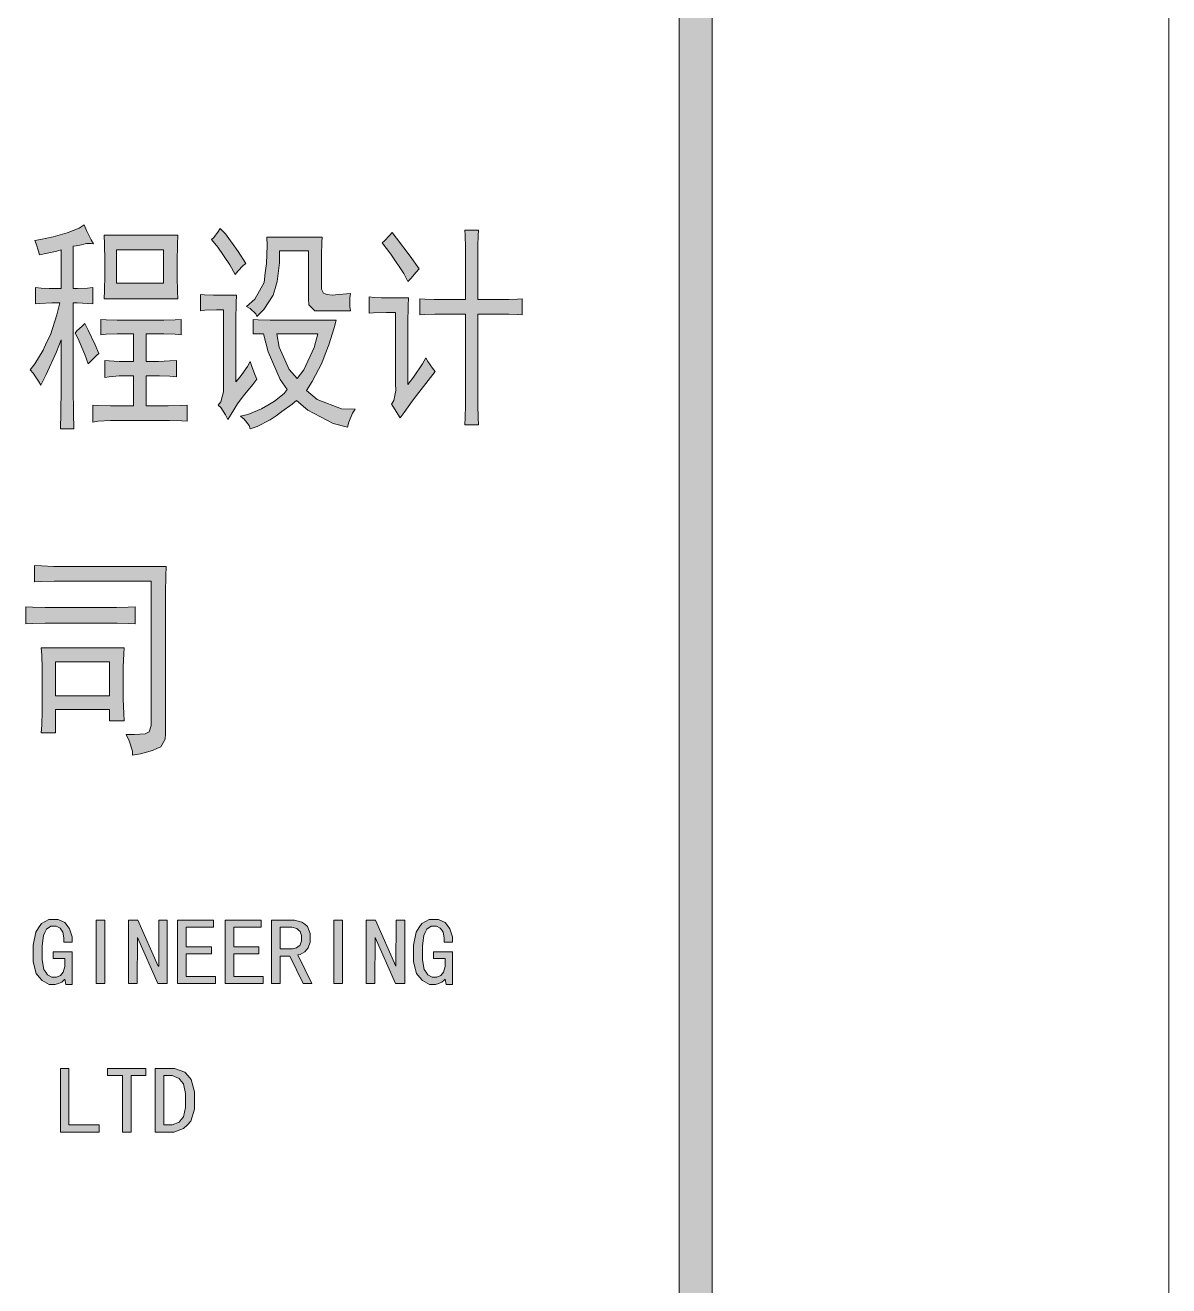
# Model space of a CAD drawing. Header units: millimetres. Extents: x 0 to 586, y 0 to 414.
# Drawn here: x 561.81 to 585.63, y 361.58 to 387.83 of the extents above; entities that cross this region are included whole.
import ezdxf

# ---------------------------------------------------------------- set-up
doc = ezdxf.new("R2010")
doc.units = ezdxf.units.MM

msp = doc.modelspace()

# ---------------------------------------------------------------- hatches: boundary and pattern name
h = msp.add_hatch(color=0)
h.dxf.hatch_style = 2
h.paths.add_polyline_path([(576.117861, 9.514417), (575.429944, 10.205861), (575.429944, 403.877639), (576.117861, 404.569083)])
h = msp.add_hatch(color=0)
h.dxf.hatch_style = 2
h.paths.add_polyline_path([(562.00675, 383.3495), (562.123167, 383.367139), (562.38775, 383.427111), (562.535917, 383.465917), (562.684083, 383.504722), (562.934556, 383.607028), (563.036861, 383.670528), (563.08625, 383.554111), (563.1815, 383.360083), (563.230889, 383.278944), (563.1815, 383.286), (563.082722, 383.282472), (563.029806, 383.268361), (562.980417, 383.25425), (562.867528, 383.233083), (562.804028, 383.226028), (562.804028, 382.351139), (562.899278, 382.351139), (563.107417, 382.358194), (563.216778, 382.368778), (563.216778, 382.030111), (563.107417, 382.037167), (562.899278, 382.04775), (562.804028, 382.04775), (562.804028, 380.474361), (562.804028, 380.276806), (562.811083, 379.751167), (562.818139, 379.423083), (562.542972, 379.423083), (562.550028, 379.751167), (562.557083, 380.26975), (562.557083, 380.456722), (562.557083, 381.278694), (562.461833, 381.028222), (562.246639, 380.5555), (562.130222, 380.33325), (562.084361, 380.421444), (561.975, 380.583722), (561.9115, 380.654278), (562.00675, 380.77775), (562.179611, 381.0635), (562.253694, 381.225778), (562.331306, 381.384528), (562.468889, 381.797278), (562.528861, 382.04775), (562.359528, 382.04775), (562.105528, 382.037167), (562.020861, 382.030111), (562.020861, 382.368778), (562.137278, 382.358194), (562.310139, 382.351139), (562.366583, 382.351139), (562.557083, 382.351139), (562.557083, 383.151944), (562.468889, 383.12725), (562.239583, 383.074333), (562.105528, 383.046111), (562.084361, 383.12725), (562.034972, 383.278944)])
h = msp.add_hatch(color=0)
h.dxf.hatch_style = 2
h.paths.add_polyline_path([(565.866139, 383.599972), (565.979028, 383.483556), (566.243611, 383.116667), (566.402361, 382.866194), (566.349444, 382.823861), (566.236556, 382.707444), (566.183639, 382.636889), (566.067222, 382.8415), (565.820278, 383.208389), (565.68975, 383.367139), (565.728556, 383.402417), (565.820278, 383.518833)])
h = msp.add_hatch(color=0)
h.dxf.hatch_style = 2
h.paths.add_polyline_path([(570.977889, 382.118306), (570.977889, 383.010833), (570.977889, 383.19075), (570.970833, 383.465917), (570.963778, 383.564694), (571.253056, 383.564694), (571.246, 383.448278), (571.238944, 383.243667), (571.238944, 383.151944), (571.238944, 382.118306), (571.799861, 382.118306), (571.884528, 382.118306), (572.060917, 382.125361), (572.159694, 382.135944), (572.159694, 381.797278), (572.053861, 381.804333), (571.884528, 381.814917), (571.813972, 381.814917), (571.238944, 381.814917), (571.238944, 380.029861), (571.238944, 379.9205), (571.246, 379.662972), (571.253056, 379.511278), (570.963778, 379.511278), (570.970833, 379.662972), (570.977889, 379.913444), (570.977889, 380.012222), (570.977889, 381.814917), (570.441667, 381.814917), (570.339361, 381.814917), (570.131222, 381.804333), (570.028917, 381.797278), (570.028917, 382.135944), (570.131222, 382.125361), (570.32525, 382.118306), (570.413444, 382.118306)])
h = msp.add_hatch(color=0)
h.paths.add_polyline_path([(564.987722, 383.455333), (564.980667, 383.261306), (564.973611, 382.905), (564.973611, 382.742722), (564.973611, 382.591028), (564.980667, 382.287639), (564.987722, 382.135944), (563.449611, 382.135944), (563.456667, 382.305278), (563.463722, 382.626306), (563.463722, 382.778), (563.463722, 382.929694), (563.456667, 383.268361), (563.449611, 383.455333)])
h.paths.add_polyline_path([(564.687861, 382.456972), (564.687861, 383.151944), (563.710667, 383.151944), (563.710667, 382.456972)])
h = msp.add_hatch(color=0)
h.dxf.hatch_style = 2
h.paths.add_polyline_path([(567.954583, 381.885472), (567.838167, 381.885472), (567.714694, 382.008944), (567.707639, 382.135944), (567.707639, 383.134306), (567.104389, 383.134306), (567.104389, 382.883833), (567.058528, 382.49225), (567.012667, 382.351139), (566.970333, 382.2065), (566.779833, 381.913694), (566.635194, 381.762), (566.6105, 381.821972), (566.497611, 381.931333), (566.416472, 381.973667), (566.589333, 382.125361), (566.783361, 382.474611), (566.808056, 382.672167), (566.83275, 382.866194), (566.850389, 383.243667), (566.843333, 383.420056), (567.996917, 383.420056), (567.989861, 383.314222), (567.982806, 383.046111), (567.982806, 382.883833), (567.982806, 382.404056), (567.982806, 382.3335), (568.021611, 382.248833), (568.056889, 382.234722), (568.095694, 382.220611), (568.201528, 382.210028), (568.272083, 382.217083), (568.339111, 382.220611), (568.497861, 382.234722), (568.586056, 382.241778), (568.571944, 382.153583), (568.571944, 381.973667), (568.586056, 381.885472)])
h = msp.add_hatch(color=0)
h.dxf.hatch_style = 2
h.paths.add_polyline_path([(569.453889, 383.511778), (569.542083, 383.395361), (569.824306, 383.017889), (570.014806, 382.760361), (569.954833, 382.689806), (569.838417, 382.55575), (569.781972, 382.49225), (569.693778, 382.661583), (569.425667, 383.06375), (569.24575, 383.296583), (569.295139, 383.342444), (569.397444, 383.448278)])
h = msp.add_hatch(color=0)
h.dxf.hatch_style = 2
h.paths.add_polyline_path([(566.211861, 382.2065), (566.204806, 382.04775), (566.19775, 381.687917), (566.19775, 381.493889), (566.19775, 380.403806), (566.285944, 380.509639), (566.437639, 380.724833), (566.497611, 380.830667), (566.518778, 380.742472), (566.589333, 380.5555), (566.635194, 380.456722), (566.547, 380.350889), (566.381194, 380.146278), (566.307111, 380.0475), (566.233028, 379.948722), (566.095444, 379.733528), (566.031944, 379.617111), (565.982556, 379.715889), (565.88025, 379.867583), (565.827333, 379.9205), (565.88025, 379.991056), (565.936694, 380.199194), (565.936694, 380.33325), (565.936694, 381.903111), (565.792056, 381.903111), (565.552167, 381.896056), (565.456917, 381.885472), (565.456917, 382.224139), (565.545111, 382.217083), (565.728556, 382.2065), (565.827333, 382.2065)])
h = msp.add_hatch(color=0)
h.dxf.hatch_style = 2
h.paths.add_polyline_path([(569.796083, 382.153583), (569.789028, 381.98425), (569.781972, 381.627944), (569.781972, 381.437444), (569.781972, 380.350889), (569.898389, 380.502583), (570.085361, 380.77775), (570.152389, 380.90475), (570.194722, 380.830667), (570.289972, 380.689556), (570.346417, 380.619), (569.961889, 380.118056), (569.870167, 380.001639), (569.700833, 379.768806), (569.616167, 379.652389), (569.570306, 379.733528), (569.478583, 379.878167), (569.439778, 379.938139), (569.485639, 380.012222), (569.527972, 380.223889), (569.520917, 380.368528), (569.520917, 381.850194), (569.333944, 381.850194), (569.062306, 381.839611), (568.970583, 381.832556), (568.970583, 382.171222), (569.079944, 382.160639), (569.231639, 382.153583), (569.273972, 382.153583)])
h = msp.add_hatch(color=0)
h.dxf.hatch_style = 2
h.paths.add_polyline_path([(563.050972, 381.617361), (563.121528, 381.483306), (563.266167, 381.172861), (563.34025, 380.992944), (563.297917, 380.957667), (563.188556, 380.848306), (563.121528, 380.77775), (563.050972, 380.975306), (562.913389, 381.296333), (562.846361, 381.419806), (562.885167, 381.465667), (562.991, 381.564444)])
h = msp.add_hatch(color=0)
h.dxf.hatch_style = 2
h.paths.add_polyline_path([(564.589083, 381.687917), (564.698444, 381.687917), (564.934806, 381.6985), (565.058278, 381.705556), (565.058278, 381.384528), (564.934806, 381.395111), (564.698444, 381.402167), (564.589083, 381.402167), (564.328028, 381.402167), (564.328028, 380.830667), (564.479722, 380.830667), (564.582028, 380.830667), (564.821917, 380.84125), (564.9595, 380.848306), (564.9595, 380.509639), (564.821917, 380.520222), (564.603194, 380.527278), (564.522056, 380.527278), (564.328028, 380.527278), (564.328028, 379.902861), (564.659639, 379.902861), (564.783111, 379.902861), (565.044167, 379.913444), (565.18175, 379.9205), (565.18175, 379.581833), (565.072389, 379.592417), (564.811333, 379.599472), (564.659639, 379.599472), (563.738889, 379.599472), (563.587194, 379.599472), (563.326139, 379.581833), (563.216778, 379.564194), (563.216778, 379.9205), (563.326139, 379.913444), (563.587194, 379.902861), (563.738889, 379.902861), (564.066972, 379.902861), (564.066972, 380.527278), (563.876472, 380.527278), (563.767111, 380.527278), (563.558972, 380.509639), (563.463722, 380.492), (563.463722, 380.848306), (563.558972, 380.84125), (563.767111, 380.830667), (563.876472, 380.830667), (564.066972, 380.830667), (564.066972, 381.402167), (563.84825, 381.402167), (563.724778, 381.402167), (563.491944, 381.395111), (563.382583, 381.384528), (563.382583, 381.705556), (563.491944, 381.6985), (563.724778, 381.687917), (563.84825, 381.687917)])
h = msp.add_hatch(color=0)
h.paths.add_polyline_path([(566.554056, 381.705556), (566.663417, 381.6985), (566.910361, 381.687917), (567.047944, 381.687917), (568.286194, 381.687917), (568.243861, 381.529167), (568.130972, 381.176389), (568.056889, 380.982361), (567.986333, 380.791861), (567.788778, 380.410861), (567.665306, 380.223889), (567.887556, 380.036917), (568.395556, 379.839361), (568.684833, 379.832306), (568.628389, 379.751167), (568.54725, 379.564194), (568.519028, 379.458361), (568.222694, 379.535972), (567.693528, 379.814667), (567.460694, 380.012222), (567.3725, 379.938139), (567.157306, 379.782917), (567.033833, 379.69825), (566.910361, 379.613583), (566.64225, 379.476), (566.497611, 379.423083), (566.472917, 379.493639), (566.367083, 379.627694), (566.293, 379.687667), (566.444694, 379.726472), (566.730444, 379.839361), (566.8645, 379.9205), (566.998556, 380.001639), (567.199639, 380.163917), (567.266667, 380.241528), (567.1185, 380.449667), (566.871556, 381.028222), (566.772778, 381.402167), (566.554056, 381.402167)])
h.paths.add_polyline_path([(567.474806, 380.474361), (567.612389, 380.654278), (567.824056, 381.116417), (567.901667, 381.402167), (567.047944, 381.402167), (567.097333, 381.127), (567.309, 380.661333)])
h = msp.add_hatch(color=0)
h.dxf.hatch_style = 2
h.paths.add_polyline_path([(564.744306, 376.558528), (564.73725, 376.360972), (564.730194, 376.01525), (564.730194, 375.863556), (564.730194, 373.076611), (564.726667, 372.960194), (564.631417, 372.804972), (564.54675, 372.766167), (564.462083, 372.723833), (564.211611, 372.656806), (564.045806, 372.632111), (564.045806, 372.709722), (563.97525, 372.924917), (563.908222, 373.058972), (564.084611, 373.058972), (564.306861, 373.076611), (564.345667, 373.09425), (564.388, 373.111889), (564.430333, 373.245944), (564.430333, 373.362361), (564.430333, 376.255139), (562.535917, 376.255139), (562.408917, 376.255139), (562.144333, 376.248083), (561.999694, 376.2375), (561.999694, 376.576167), (562.144333, 376.569111), (562.405389, 376.558528), (562.521806, 376.558528)])
h = msp.add_hatch(color=0)
h.dxf.hatch_style = 2
h.paths.add_polyline_path([(563.618944, 375.701278), (563.707139, 375.701278), (563.950556, 375.711861), (564.098722, 375.718917), (564.098722, 375.362611), (563.957611, 375.373194), (563.72125, 375.38025), (563.633056, 375.38025), (562.356, 375.38025), (562.225472, 375.38025), (561.957361, 375.373194), (561.819778, 375.362611), (561.819778, 375.718917), (561.957361, 375.711861), (562.225472, 375.701278), (562.356, 375.701278)])
h = msp.add_hatch(color=0)
h.paths.add_polyline_path([(563.865889, 374.861667), (563.858833, 374.738194), (563.851778, 374.470083), (563.851778, 374.325444), (563.851778, 373.933861), (563.851778, 373.79275), (563.858833, 373.496417), (563.865889, 373.344722), (563.566028, 373.344722), (563.566028, 373.577556), (562.437139, 373.577556), (562.437139, 373.09425), (562.137278, 373.09425), (562.151389, 373.256528), (562.161972, 373.542278), (562.161972, 373.66575), (562.161972, 374.325444), (562.161972, 374.441861), (562.151389, 374.709972), (562.137278, 374.861667)])
h.paths.add_polyline_path([(563.566028, 373.863306), (563.566028, 374.575917), (562.437139, 374.575917), (562.437139, 373.863306)])
h = msp.add_hatch(color=0)
h.dxf.hatch_style = 2
h.paths.add_polyline_path([(562.782861, 367.8555), (562.652333, 367.8555), (562.631167, 367.964861), (562.613528, 367.943694), (562.567667, 367.904889), (562.532389, 367.88725), (562.500639, 367.873139), (562.430083, 367.8555), (562.391278, 367.8555), (562.310139, 367.8555), (562.161972, 367.933111), (562.098472, 368.007194), (562.034972, 368.084806), (561.971472, 368.324694), (561.971472, 368.4905), (561.971472, 368.673944), (562.031444, 368.945583), (562.087889, 369.033778), (562.147861, 369.121972), (562.303083, 369.210167), (562.405389, 369.210167), (562.493583, 369.210167), (562.634694, 369.146667), (562.684083, 369.079639), (562.733472, 369.012611), (562.782861, 368.843278), (562.782861, 368.737444), (562.613528, 368.737444), (562.613528, 368.822111), (562.588833, 368.942056), (562.560611, 368.984389), (562.532389, 369.023194), (562.454778, 369.065528), (562.405389, 369.065528), (562.341889, 369.065528), (562.250167, 369.002028), (562.218417, 368.935), (562.190194, 368.8715), (562.158444, 368.656306), (562.158444, 368.508139), (562.158444, 368.3635), (562.19725, 368.165944), (562.236056, 368.113028), (562.274861, 368.056583), (562.363056, 368.003667), (562.412444, 368.003667), (562.461833, 368.003667), (562.542972, 368.042472), (562.571194, 368.07775), (562.599417, 368.113028), (562.631167, 368.229444), (562.631167, 368.307056), (562.631167, 368.391722), (562.391278, 368.391722), (562.391278, 368.536361), (562.782861, 368.536361)])
h = msp.add_hatch(color=0)
h.dxf.hatch_style = 2
h.paths.add_polyline_path([(563.463722, 367.873139), (563.287333, 367.873139), (563.287333, 369.196056), (563.463722, 369.196056)])
h = msp.add_hatch(color=0)
h.dxf.hatch_style = 2
h.paths.add_polyline_path([(564.765472, 367.873139), (564.571444, 367.873139), (564.144583, 368.832694), (564.137528, 367.873139), (563.961139, 367.873139), (563.961139, 369.196056), (564.155167, 369.196056), (564.5785, 368.2365), (564.589083, 368.2365), (564.589083, 369.196056), (564.765472, 369.196056)])
h = msp.add_hatch(color=0)
h.dxf.hatch_style = 2
h.paths.add_polyline_path([(565.770889, 367.873139), (564.980667, 367.873139), (564.980667, 369.196056), (565.732083, 369.196056), (565.732083, 369.047889), (565.160583, 369.047889), (565.160583, 368.638667), (565.686222, 368.638667), (565.686222, 368.4905), (565.160583, 368.4905), (565.160583, 368.021306), (565.770889, 368.021306)])
h = msp.add_hatch(color=0)
h.dxf.hatch_style = 2
h.paths.add_polyline_path([(566.762194, 367.873139), (565.971972, 367.873139), (565.971972, 369.196056), (566.723389, 369.196056), (566.723389, 369.047889), (566.151889, 369.047889), (566.151889, 368.638667), (566.677528, 368.638667), (566.677528, 368.4905), (566.151889, 368.4905), (566.151889, 368.021306), (566.762194, 368.021306)])
h = msp.add_hatch(color=0)
h.paths.add_polyline_path([(567.781722, 367.873139), (567.598278, 367.873139), (567.319583, 368.444639), (567.1185, 368.444639), (567.1185, 367.873139), (566.938583, 367.873139), (566.938583, 369.196056), (567.326639, 369.196056), (567.418361, 369.196056), (567.570056, 369.150194), (567.630028, 369.107861), (567.686472, 369.062), (567.742917, 368.917361), (567.742917, 368.815056), (567.742917, 368.737444), (567.704111, 368.6175), (567.665306, 368.575167), (567.630028, 368.532833), (567.538306, 368.479917), (567.488917, 368.469333)])
h.paths.add_polyline_path([(567.566528, 368.815056), (567.566528, 368.8715), (567.534778, 368.956167), (567.4995, 368.987917), (567.46775, 369.016139), (567.361917, 369.047889), (567.287833, 369.047889), (567.1185, 369.047889), (567.1185, 368.592806), (567.333694, 368.592806), (567.379556, 368.592806), (567.460694, 368.6175), (567.495972, 368.642194), (567.53125, 368.666889), (567.566528, 368.755083)])
h = msp.add_hatch(color=0)
h.dxf.hatch_style = 2
h.paths.add_polyline_path([(568.416722, 367.873139), (568.240333, 367.873139), (568.240333, 369.196056), (568.416722, 369.196056)])
h = msp.add_hatch(color=0)
h.dxf.hatch_style = 2
h.paths.add_polyline_path([(569.718472, 367.873139), (569.524444, 367.873139), (569.097583, 368.832694), (569.090528, 367.873139), (568.914139, 367.873139), (568.914139, 369.196056), (569.104639, 369.196056), (569.5315, 368.2365), (569.538556, 369.196056), (569.718472, 369.196056)])
h = msp.add_hatch(color=0)
h.dxf.hatch_style = 2
h.paths.add_polyline_path([(570.70625, 367.8555), (570.575722, 367.8555), (570.554556, 367.964861), (570.536917, 367.943694), (570.487528, 367.904889), (570.455778, 367.88725), (570.424028, 367.873139), (570.353472, 367.8555), (570.314667, 367.8555), (570.233528, 367.8555), (570.085361, 367.933111), (570.021861, 368.007194), (569.958361, 368.084806), (569.894861, 368.324694), (569.894861, 368.4905), (569.894861, 368.673944), (569.954833, 368.945583), (570.011278, 369.033778), (570.07125, 369.121972), (570.226472, 369.210167), (570.328778, 369.210167), (570.416972, 369.210167), (570.558083, 369.146667), (570.607472, 369.079639), (570.656861, 369.012611), (570.70625, 368.843278), (570.70625, 368.737444), (570.536917, 368.737444), (570.536917, 368.822111), (570.512222, 368.942056), (570.484, 368.984389), (570.455778, 369.023194), (570.378167, 369.065528), (570.328778, 369.065528), (570.265278, 369.065528), (570.173556, 369.002028), (570.141806, 368.935), (570.113583, 368.8715), (570.081833, 368.656306), (570.081833, 368.508139), (570.081833, 368.3635), (570.120639, 368.165944), (570.159444, 368.113028), (570.19825, 368.056583), (570.286444, 368.003667), (570.335833, 368.003667), (570.385222, 368.003667), (570.466361, 368.042472), (570.494583, 368.07775), (570.522806, 368.113028), (570.554556, 368.229444), (570.554556, 368.307056), (570.554556, 368.391722), (570.314667, 368.391722), (570.314667, 368.536361), (570.70625, 368.536361)])
h = msp.add_hatch(color=0)
h.dxf.hatch_style = 2
h.paths.add_polyline_path([(563.347306, 364.779278), (562.542972, 364.779278), (562.542972, 366.102194), (562.719361, 366.102194), (562.719361, 364.927444), (563.347306, 364.927444)])
h = msp.add_hatch(color=0)
h.dxf.hatch_style = 2
h.paths.add_polyline_path([(564.320972, 365.957556), (564.014056, 365.957556), (564.014056, 364.779278), (563.834139, 364.779278), (563.834139, 365.957556), (563.523694, 365.957556), (563.523694, 366.102194), (564.320972, 366.102194)])
h = msp.add_hatch(color=0)
h.paths.add_polyline_path([(565.336972, 365.438972), (565.336972, 365.259056), (565.259361, 365.008583), (565.185278, 364.930972), (565.107667, 364.856889), (564.906583, 364.779278), (564.779583, 364.779278), (564.515, 364.779278), (564.515, 366.102194), (564.779583, 366.102194), (564.920694, 366.102194), (565.132361, 366.024583), (565.199389, 365.9505), (565.266417, 365.872889), (565.336972, 365.615361)])
h.paths.add_polyline_path([(565.15, 365.438972), (565.15, 365.580083), (565.104139, 365.781167), (565.058278, 365.841139), (565.012417, 365.897583), (564.871306, 365.957556), (564.779583, 365.957556), (564.694917, 365.957556), (564.694917, 364.927444), (564.779583, 364.927444), (564.871306, 364.927444), (565.012417, 364.983889), (565.058278, 365.040333), (565.104139, 365.096778), (565.15, 365.294333)])

# ---------------------------------------------------------------- linework, layer by layer
at = {"color": 0, "lineweight": 0}
for points in [[(0, 0), (585.632278, 0), (585.632278, 414.0835), (0, 414.0835)], [(576.117861, 9.514417), (575.429944, 10.205861), (575.429944, 403.877639), (576.117861, 404.569083)], [(562.00675, 383.3495), (562.123167, 383.367139), (562.38775, 383.427111), (562.535917, 383.465917), (562.684083, 383.504722), (562.934556, 383.607028), (563.036861, 383.670528), (563.08625, 383.554111), (563.1815, 383.360083), (563.230889, 383.278944), (563.1815, 383.286), (563.082722, 383.282472), (563.029806, 383.268361), (562.980417, 383.25425), (562.867528, 383.233083), (562.804028, 383.226028), (562.804028, 382.351139), (562.899278, 382.351139), (563.107417, 382.358194), (563.216778, 382.368778), (563.216778, 382.030111), (563.107417, 382.037167), (562.899278, 382.04775), (562.804028, 382.04775), (562.804028, 380.474361), (562.804028, 380.276806), (562.811083, 379.751167), (562.818139, 379.423083), (562.542972, 379.423083), (562.550028, 379.751167), (562.557083, 380.26975), (562.557083, 380.456722), (562.557083, 381.278694), (562.461833, 381.028222), (562.246639, 380.5555), (562.130222, 380.33325), (562.084361, 380.421444), (561.975, 380.583722), (561.9115, 380.654278), (562.00675, 380.77775), (562.179611, 381.0635), (562.253694, 381.225778), (562.331306, 381.384528), (562.468889, 381.797278), (562.528861, 382.04775), (562.359528, 382.04775), (562.105528, 382.037167), (562.020861, 382.030111), (562.020861, 382.368778), (562.137278, 382.358194), (562.310139, 382.351139), (562.366583, 382.351139), (562.557083, 382.351139), (562.557083, 383.151944), (562.468889, 383.12725), (562.239583, 383.074333), (562.105528, 383.046111), (562.084361, 383.12725), (562.034972, 383.278944)], [(565.866139, 383.599972), (565.979028, 383.483556), (566.243611, 383.116667), (566.402361, 382.866194), (566.349444, 382.823861), (566.236556, 382.707444), (566.183639, 382.636889), (566.067222, 382.8415), (565.820278, 383.208389), (565.68975, 383.367139), (565.728556, 383.402417), (565.820278, 383.518833)], [(570.977889, 382.118306), (570.977889, 383.010833), (570.977889, 383.19075), (570.970833, 383.465917), (570.963778, 383.564694), (571.253056, 383.564694), (571.246, 383.448278), (571.238944, 383.243667), (571.238944, 383.151944), (571.238944, 382.118306), (571.799861, 382.118306), (571.884528, 382.118306), (572.060917, 382.125361), (572.159694, 382.135944), (572.159694, 381.797278), (572.053861, 381.804333), (571.884528, 381.814917), (571.813972, 381.814917), (571.238944, 381.814917), (571.238944, 380.029861), (571.238944, 379.9205), (571.246, 379.662972), (571.253056, 379.511278), (570.963778, 379.511278), (570.970833, 379.662972), (570.977889, 379.913444), (570.977889, 380.012222), (570.977889, 381.814917), (570.441667, 381.814917), (570.339361, 381.814917), (570.131222, 381.804333), (570.028917, 381.797278), (570.028917, 382.135944), (570.131222, 382.125361), (570.32525, 382.118306), (570.413444, 382.118306)], [(564.987722, 383.455333), (564.980667, 383.261306), (564.973611, 382.905), (564.973611, 382.742722), (564.973611, 382.591028), (564.980667, 382.287639), (564.987722, 382.135944), (563.449611, 382.135944), (563.456667, 382.305278), (563.463722, 382.626306), (563.463722, 382.778), (563.463722, 382.929694), (563.456667, 383.268361), (563.449611, 383.455333)], [(567.954583, 381.885472), (567.838167, 381.885472), (567.714694, 382.008944), (567.707639, 382.135944), (567.707639, 383.134306), (567.104389, 383.134306), (567.104389, 382.883833), (567.058528, 382.49225), (567.012667, 382.351139), (566.970333, 382.2065), (566.779833, 381.913694), (566.635194, 381.762), (566.6105, 381.821972), (566.497611, 381.931333), (566.416472, 381.973667), (566.589333, 382.125361), (566.783361, 382.474611), (566.808056, 382.672167), (566.83275, 382.866194), (566.850389, 383.243667), (566.843333, 383.420056), (567.996917, 383.420056), (567.989861, 383.314222), (567.982806, 383.046111), (567.982806, 382.883833), (567.982806, 382.404056), (567.982806, 382.3335), (568.021611, 382.248833), (568.056889, 382.234722), (568.095694, 382.220611), (568.201528, 382.210028), (568.272083, 382.217083), (568.339111, 382.220611), (568.497861, 382.234722), (568.586056, 382.241778), (568.571944, 382.153583), (568.571944, 381.973667), (568.586056, 381.885472)], [(569.453889, 383.511778), (569.542083, 383.395361), (569.824306, 383.017889), (570.014806, 382.760361), (569.954833, 382.689806), (569.838417, 382.55575), (569.781972, 382.49225), (569.693778, 382.661583), (569.425667, 383.06375), (569.24575, 383.296583), (569.295139, 383.342444), (569.397444, 383.448278)], [(564.687861, 382.456972), (564.687861, 383.151944), (563.710667, 383.151944), (563.710667, 382.456972)], [(566.211861, 382.2065), (566.204806, 382.04775), (566.19775, 381.687917), (566.19775, 381.493889), (566.19775, 380.403806), (566.285944, 380.509639), (566.437639, 380.724833), (566.497611, 380.830667), (566.518778, 380.742472), (566.589333, 380.5555), (566.635194, 380.456722), (566.547, 380.350889), (566.381194, 380.146278), (566.307111, 380.0475), (566.233028, 379.948722), (566.095444, 379.733528), (566.031944, 379.617111), (565.982556, 379.715889), (565.88025, 379.867583), (565.827333, 379.9205), (565.88025, 379.991056), (565.936694, 380.199194), (565.936694, 380.33325), (565.936694, 381.903111), (565.792056, 381.903111), (565.552167, 381.896056), (565.456917, 381.885472), (565.456917, 382.224139), (565.545111, 382.217083), (565.728556, 382.2065), (565.827333, 382.2065)], [(569.796083, 382.153583), (569.789028, 381.98425), (569.781972, 381.627944), (569.781972, 381.437444), (569.781972, 380.350889), (569.898389, 380.502583), (570.085361, 380.77775), (570.152389, 380.90475), (570.194722, 380.830667), (570.289972, 380.689556), (570.346417, 380.619), (569.961889, 380.118056), (569.870167, 380.001639), (569.700833, 379.768806), (569.616167, 379.652389), (569.570306, 379.733528), (569.478583, 379.878167), (569.439778, 379.938139), (569.485639, 380.012222), (569.527972, 380.223889), (569.520917, 380.368528), (569.520917, 381.850194), (569.333944, 381.850194), (569.062306, 381.839611), (568.970583, 381.832556), (568.970583, 382.171222), (569.079944, 382.160639), (569.231639, 382.153583), (569.273972, 382.153583)], [(563.050972, 381.617361), (563.121528, 381.483306), (563.266167, 381.172861), (563.34025, 380.992944), (563.297917, 380.957667), (563.188556, 380.848306), (563.121528, 380.77775), (563.050972, 380.975306), (562.913389, 381.296333), (562.846361, 381.419806), (562.885167, 381.465667), (562.991, 381.564444)], [(564.589083, 381.687917), (564.698444, 381.687917), (564.934806, 381.6985), (565.058278, 381.705556), (565.058278, 381.384528), (564.934806, 381.395111), (564.698444, 381.402167), (564.589083, 381.402167), (564.328028, 381.402167), (564.328028, 380.830667), (564.479722, 380.830667), (564.582028, 380.830667), (564.821917, 380.84125), (564.9595, 380.848306), (564.9595, 380.509639), (564.821917, 380.520222), (564.603194, 380.527278), (564.522056, 380.527278), (564.328028, 380.527278), (564.328028, 379.902861), (564.659639, 379.902861), (564.783111, 379.902861), (565.044167, 379.913444), (565.18175, 379.9205), (565.18175, 379.581833), (565.072389, 379.592417), (564.811333, 379.599472), (564.659639, 379.599472), (563.738889, 379.599472), (563.587194, 379.599472), (563.326139, 379.581833), (563.216778, 379.564194), (563.216778, 379.9205), (563.326139, 379.913444), (563.587194, 379.902861), (563.738889, 379.902861), (564.066972, 379.902861), (564.066972, 380.527278), (563.876472, 380.527278), (563.767111, 380.527278), (563.558972, 380.509639), (563.463722, 380.492), (563.463722, 380.848306), (563.558972, 380.84125), (563.767111, 380.830667), (563.876472, 380.830667), (564.066972, 380.830667), (564.066972, 381.402167), (563.84825, 381.402167), (563.724778, 381.402167), (563.491944, 381.395111), (563.382583, 381.384528), (563.382583, 381.705556), (563.491944, 381.6985), (563.724778, 381.687917), (563.84825, 381.687917)], [(566.554056, 381.705556), (566.663417, 381.6985), (566.910361, 381.687917), (567.047944, 381.687917), (568.286194, 381.687917), (568.243861, 381.529167), (568.130972, 381.176389), (568.056889, 380.982361), (567.986333, 380.791861), (567.788778, 380.410861), (567.665306, 380.223889), (567.887556, 380.036917), (568.395556, 379.839361), (568.684833, 379.832306), (568.628389, 379.751167), (568.54725, 379.564194), (568.519028, 379.458361), (568.222694, 379.535972), (567.693528, 379.814667), (567.460694, 380.012222), (567.3725, 379.938139), (567.157306, 379.782917), (567.033833, 379.69825), (566.910361, 379.613583), (566.64225, 379.476), (566.497611, 379.423083), (566.472917, 379.493639), (566.367083, 379.627694), (566.293, 379.687667), (566.444694, 379.726472), (566.730444, 379.839361), (566.8645, 379.9205), (566.998556, 380.001639), (567.199639, 380.163917), (567.266667, 380.241528), (567.1185, 380.449667), (566.871556, 381.028222), (566.772778, 381.402167), (566.554056, 381.402167)], [(567.474806, 380.474361), (567.612389, 380.654278), (567.824056, 381.116417), (567.901667, 381.402167), (567.047944, 381.402167), (567.097333, 381.127), (567.309, 380.661333)], [(564.744306, 376.558528), (564.73725, 376.360972), (564.730194, 376.01525), (564.730194, 375.863556), (564.730194, 373.076611), (564.726667, 372.960194), (564.631417, 372.804972), (564.54675, 372.766167), (564.462083, 372.723833), (564.211611, 372.656806), (564.045806, 372.632111), (564.045806, 372.709722), (563.97525, 372.924917), (563.908222, 373.058972), (564.084611, 373.058972), (564.306861, 373.076611), (564.345667, 373.09425), (564.388, 373.111889), (564.430333, 373.245944), (564.430333, 373.362361), (564.430333, 376.255139), (562.535917, 376.255139), (562.408917, 376.255139), (562.144333, 376.248083), (561.999694, 376.2375), (561.999694, 376.576167), (562.144333, 376.569111), (562.405389, 376.558528), (562.521806, 376.558528)], [(563.618944, 375.701278), (563.707139, 375.701278), (563.950556, 375.711861), (564.098722, 375.718917), (564.098722, 375.362611), (563.957611, 375.373194), (563.72125, 375.38025), (563.633056, 375.38025), (562.356, 375.38025), (562.225472, 375.38025), (561.957361, 375.373194), (561.819778, 375.362611), (561.819778, 375.718917), (561.957361, 375.711861), (562.225472, 375.701278), (562.356, 375.701278)], [(563.865889, 374.861667), (563.858833, 374.738194), (563.851778, 374.470083), (563.851778, 374.325444), (563.851778, 373.933861), (563.851778, 373.79275), (563.858833, 373.496417), (563.865889, 373.344722), (563.566028, 373.344722), (563.566028, 373.577556), (562.437139, 373.577556), (562.437139, 373.09425), (562.137278, 373.09425), (562.151389, 373.256528), (562.161972, 373.542278), (562.161972, 373.66575), (562.161972, 374.325444), (562.161972, 374.441861), (562.151389, 374.709972), (562.137278, 374.861667)], [(563.566028, 373.863306), (563.566028, 374.575917), (562.437139, 374.575917), (562.437139, 373.863306)], [(562.782861, 367.8555), (562.652333, 367.8555), (562.631167, 367.964861), (562.613528, 367.943694), (562.567667, 367.904889), (562.532389, 367.88725), (562.500639, 367.873139), (562.430083, 367.8555), (562.391278, 367.8555), (562.310139, 367.8555), (562.161972, 367.933111), (562.098472, 368.007194), (562.034972, 368.084806), (561.971472, 368.324694), (561.971472, 368.4905), (561.971472, 368.673944), (562.031444, 368.945583), (562.087889, 369.033778), (562.147861, 369.121972), (562.303083, 369.210167), (562.405389, 369.210167), (562.493583, 369.210167), (562.634694, 369.146667), (562.684083, 369.079639), (562.733472, 369.012611), (562.782861, 368.843278), (562.782861, 368.737444), (562.613528, 368.737444), (562.613528, 368.822111), (562.588833, 368.942056), (562.560611, 368.984389), (562.532389, 369.023194), (562.454778, 369.065528), (562.405389, 369.065528), (562.341889, 369.065528), (562.250167, 369.002028), (562.218417, 368.935), (562.190194, 368.8715), (562.158444, 368.656306), (562.158444, 368.508139), (562.158444, 368.3635), (562.19725, 368.165944), (562.236056, 368.113028), (562.274861, 368.056583), (562.363056, 368.003667), (562.412444, 368.003667), (562.461833, 368.003667), (562.542972, 368.042472), (562.571194, 368.07775), (562.599417, 368.113028), (562.631167, 368.229444), (562.631167, 368.307056), (562.631167, 368.391722), (562.391278, 368.391722), (562.391278, 368.536361), (562.782861, 368.536361)], [(563.463722, 367.873139), (563.287333, 367.873139), (563.287333, 369.196056), (563.463722, 369.196056)], [(564.765472, 367.873139), (564.571444, 367.873139), (564.144583, 368.832694), (564.137528, 367.873139), (563.961139, 367.873139), (563.961139, 369.196056), (564.155167, 369.196056), (564.5785, 368.2365), (564.589083, 368.2365), (564.589083, 369.196056), (564.765472, 369.196056)], [(565.770889, 367.873139), (564.980667, 367.873139), (564.980667, 369.196056), (565.732083, 369.196056), (565.732083, 369.047889), (565.160583, 369.047889), (565.160583, 368.638667), (565.686222, 368.638667), (565.686222, 368.4905), (565.160583, 368.4905), (565.160583, 368.021306), (565.770889, 368.021306)], [(566.762194, 367.873139), (565.971972, 367.873139), (565.971972, 369.196056), (566.723389, 369.196056), (566.723389, 369.047889), (566.151889, 369.047889), (566.151889, 368.638667), (566.677528, 368.638667), (566.677528, 368.4905), (566.151889, 368.4905), (566.151889, 368.021306), (566.762194, 368.021306)], [(567.781722, 367.873139), (567.598278, 367.873139), (567.319583, 368.444639), (567.1185, 368.444639), (567.1185, 367.873139), (566.938583, 367.873139), (566.938583, 369.196056), (567.326639, 369.196056), (567.418361, 369.196056), (567.570056, 369.150194), (567.630028, 369.107861), (567.686472, 369.062), (567.742917, 368.917361), (567.742917, 368.815056), (567.742917, 368.737444), (567.704111, 368.6175), (567.665306, 368.575167), (567.630028, 368.532833), (567.538306, 368.479917), (567.488917, 368.469333)], [(568.416722, 367.873139), (568.240333, 367.873139), (568.240333, 369.196056), (568.416722, 369.196056)], [(569.718472, 367.873139), (569.524444, 367.873139), (569.097583, 368.832694), (569.090528, 367.873139), (568.914139, 367.873139), (568.914139, 369.196056), (569.104639, 369.196056), (569.5315, 368.2365), (569.538556, 369.196056), (569.718472, 369.196056)], [(570.70625, 367.8555), (570.575722, 367.8555), (570.554556, 367.964861), (570.536917, 367.943694), (570.487528, 367.904889), (570.455778, 367.88725), (570.424028, 367.873139), (570.353472, 367.8555), (570.314667, 367.8555), (570.233528, 367.8555), (570.085361, 367.933111), (570.021861, 368.007194), (569.958361, 368.084806), (569.894861, 368.324694), (569.894861, 368.4905), (569.894861, 368.673944), (569.954833, 368.945583), (570.011278, 369.033778), (570.07125, 369.121972), (570.226472, 369.210167), (570.328778, 369.210167), (570.416972, 369.210167), (570.558083, 369.146667), (570.607472, 369.079639), (570.656861, 369.012611), (570.70625, 368.843278), (570.70625, 368.737444), (570.536917, 368.737444), (570.536917, 368.822111), (570.512222, 368.942056), (570.484, 368.984389), (570.455778, 369.023194), (570.378167, 369.065528), (570.328778, 369.065528), (570.265278, 369.065528), (570.173556, 369.002028), (570.141806, 368.935), (570.113583, 368.8715), (570.081833, 368.656306), (570.081833, 368.508139), (570.081833, 368.3635), (570.120639, 368.165944), (570.159444, 368.113028), (570.19825, 368.056583), (570.286444, 368.003667), (570.335833, 368.003667), (570.385222, 368.003667), (570.466361, 368.042472), (570.494583, 368.07775), (570.522806, 368.113028), (570.554556, 368.229444), (570.554556, 368.307056), (570.554556, 368.391722), (570.314667, 368.391722), (570.314667, 368.536361), (570.70625, 368.536361)], [(567.566528, 368.815056), (567.566528, 368.8715), (567.534778, 368.956167), (567.4995, 368.987917), (567.46775, 369.016139), (567.361917, 369.047889), (567.287833, 369.047889), (567.1185, 369.047889), (567.1185, 368.592806), (567.333694, 368.592806), (567.379556, 368.592806), (567.460694, 368.6175), (567.495972, 368.642194), (567.53125, 368.666889), (567.566528, 368.755083)], [(563.347306, 364.779278), (562.542972, 364.779278), (562.542972, 366.102194), (562.719361, 366.102194), (562.719361, 364.927444), (563.347306, 364.927444)], [(564.320972, 365.957556), (564.014056, 365.957556), (564.014056, 364.779278), (563.834139, 364.779278), (563.834139, 365.957556), (563.523694, 365.957556), (563.523694, 366.102194), (564.320972, 366.102194)], [(565.336972, 365.438972), (565.336972, 365.259056), (565.259361, 365.008583), (565.185278, 364.930972), (565.107667, 364.856889), (564.906583, 364.779278), (564.779583, 364.779278), (564.515, 364.779278), (564.515, 366.102194), (564.779583, 366.102194), (564.920694, 366.102194), (565.132361, 366.024583), (565.199389, 365.9505), (565.266417, 365.872889), (565.336972, 365.615361)], [(565.15, 365.438972), (565.15, 365.580083), (565.104139, 365.781167), (565.058278, 365.841139), (565.012417, 365.897583), (564.871306, 365.957556), (564.779583, 365.957556), (564.694917, 365.957556), (564.694917, 364.927444), (564.779583, 364.927444), (564.871306, 364.927444), (565.012417, 364.983889), (565.058278, 365.040333), (565.104139, 365.096778), (565.15, 365.294333)]]:
    msp.add_lwpolyline(points, close=True, dxfattribs=at)

doc.saveas('drawing.dxf')
